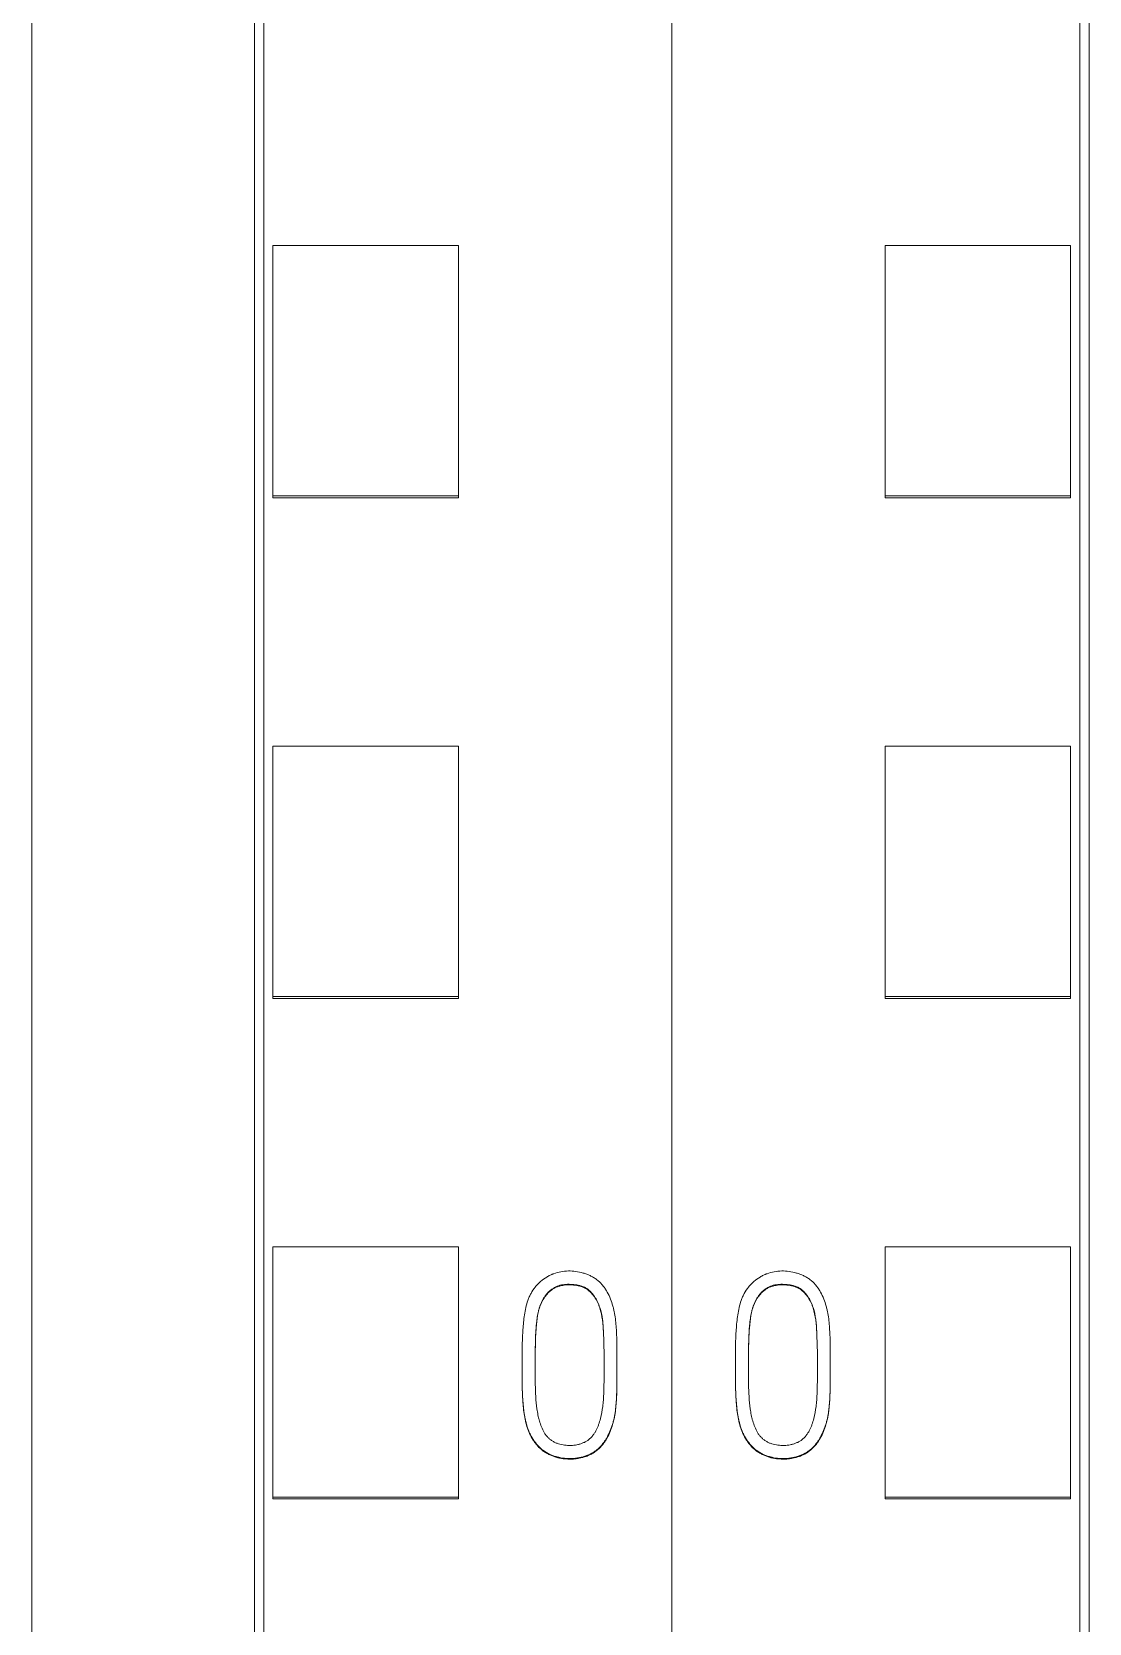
# Model space of a CAD drawing. Header units: millimetres. Extents: x 1359 to 3577, y 1336 to 3557.
# Drawn here: x 2708.67 to 2720.07, y 2979.56 to 2996.73 of the extents above; entities that cross this region are included whole.
import ezdxf

# ---------------------------------------------------------------- set-up
doc = ezdxf.new("R2010")
doc.units = ezdxf.units.MM
doc.layers.add('000-PI-Oprema', color=30, linetype='Continuous', lineweight=5)

msp = doc.modelspace()

# ---------------------------------------------------------------- linework, layer by layer
at = {"layer": '000-PI-Oprema', "color": 0, "linetype": 'ByBlock', "lineweight": 0}
for p, q in [((2715.571, 3041.237), (2715.571, 2927.819)), ((2715.571, 3041.237), (2715.571, 2927.819)), ((2711.171, 2930.141), (2711.171, 3038.956)), ((2719.971, 3038.956), (2719.971, 2930.141)), ((2711.271, 2991.727), (2711.271, 2994.429)), ((2711.271, 2994.429), (2713.271, 2994.429)), ((2713.271, 2991.727), (2713.271, 2994.429)), ((2717.871, 2991.727), (2717.871, 2994.429)), ((2719.871, 2994.429), (2717.871, 2994.429)), ((2719.871, 2991.727), (2719.871, 2994.429)), ((2711.271, 2991.727), (2713.271, 2991.727)), ((2711.271, 2991.706), (2711.271, 2991.727)), ((2711.271, 2991.706), (2713.271, 2991.706)), ((2713.271, 2991.706), (2713.271, 2991.727)), ((2717.871, 2991.706), (2717.871, 2991.727)), ((2719.871, 2991.727), (2717.871, 2991.727)), ((2719.871, 2991.706), (2717.871, 2991.706)), ((2719.871, 2991.706), (2719.871, 2991.727)), ((2711.271, 2986.325), (2711.271, 2989.027)), ((2711.271, 2989.027), (2713.271, 2989.027)), ((2713.271, 2986.325), (2713.271, 2989.027)), ((2717.871, 2986.325), (2717.871, 2989.027)), ((2719.871, 2989.027), (2717.871, 2989.027)), ((2719.871, 2986.325), (2719.871, 2989.027)), ((2711.271, 2986.306), (2711.271, 2986.325)), ((2711.271, 2986.325), (2713.271, 2986.325)), ((2711.271, 2986.306), (2713.271, 2986.306)), ((2713.271, 2986.306), (2713.271, 2986.325)), ((2717.871, 2986.306), (2717.871, 2986.325)), ((2719.871, 2986.325), (2717.871, 2986.325)), ((2719.871, 2986.306), (2717.871, 2986.306)), ((2719.871, 2986.306), (2719.871, 2986.325)), ((2711.271, 2980.924), (2711.271, 2983.625)), ((2711.271, 2983.625), (2713.271, 2983.625)), ((2713.271, 2980.924), (2713.271, 2983.625)), ((2717.871, 2980.924), (2717.871, 2983.625)), ((2719.871, 2983.625), (2717.871, 2983.625)), ((2719.871, 2980.924), (2719.871, 2983.625)), ((2713.957, 2982.364), (2713.957, 2982.358)), ((2714.98, 2982.316), (2714.98, 2982.322)), ((2716.257, 2982.364), (2716.257, 2982.358)), ((2717.28, 2982.316), (2717.28, 2982.322)), ((2711.271, 2980.906), (2711.271, 2980.924)), ((2711.271, 2980.924), (2713.271, 2980.924)), ((2711.271, 2980.906), (2713.271, 2980.906)), ((2713.271, 2980.906), (2713.271, 2980.924)), ((2717.871, 2980.906), (2717.871, 2980.924)), ((2719.871, 2980.924), (2717.871, 2980.924)), ((2719.871, 2980.906), (2717.871, 2980.906)), ((2719.871, 2980.906), (2719.871, 2980.924))]:
    msp.add_line(p, q, dxfattribs=at)
for points, knots in [([(2711.071, 2929.856), (2711.071, 2933.196), (2711.071, 2941.161), (2711.071, 2953.801), (2711.071, 2969.287), (2711.071, 2983.582), (2711.071, 2997.792), (2711.071, 3012.358), (2711.071, 3026.528), (2711.071, 3036.098), (2711.071, 3039.142)], [0, 0, 0, 0, 0.091483, 0.21812, 0.346206, 0.515858, 0.610111, 0.736264, 0.916066, 1, 1, 1, 1]), ([(2720.071, 3039.142), (2720.071, 3036.098), (2720.071, 3026.528), (2720.071, 3012.358), (2720.071, 2997.792), (2720.071, 2983.582), (2720.071, 2969.287), (2720.071, 2953.801), (2720.071, 2941.161), (2720.071, 2933.196), (2720.071, 2929.856)], [0, 0, 0, 0, 0.083934, 0.263736, 0.389889, 0.484142, 0.653794, 0.78188, 0.908517, 1, 1, 1, 1]), ([(2708.671, 3036.077), (2708.671, 3034.053), (2708.671, 3025.504), (2708.671, 3012.358), (2708.671, 2997.792), (2708.671, 2983.582), (2708.671, 2969.287), (2708.671, 2953.801), (2708.671, 2941.043), (2708.671, 2932.161), (2708.671, 2927.904), (2708.671, 2927.106)], [0, 0, 0, 0, 0.055935, 0.236292, 0.362833, 0.457376, 0.627551, 0.756032, 0.883059, 0.978086, 1, 1, 1, 1]), ([(2714.298, 2983.335), (2714.323, 2983.345), (2714.349, 2983.352), (2714.402, 2983.362), (2714.429, 2983.364), (2714.483, 2983.365), (2714.51, 2983.363), (2714.563, 2983.356), (2714.589, 2983.35), (2714.628, 2983.339), (2714.641, 2983.335), (2714.666, 2983.325), (2714.691, 2983.315), (2714.715, 2983.302), (2714.732, 2983.292), (2714.738, 2983.288), (2714.749, 2983.28), (2714.755, 2983.276), (2714.782, 2983.256), (2714.801, 2983.238), (2714.827, 2983.207), (2714.836, 2983.197), (2714.852, 2983.175), (2714.859, 2983.163), (2714.88, 2983.129), (2714.892, 2983.105), (2714.913, 2983.056), (2714.922, 2983.031), (2714.934, 2982.992), (2714.938, 2982.979), (2714.944, 2982.953), (2714.953, 2982.914), (2714.968, 2982.822), (2714.973, 2982.743), (2714.978, 2982.638), (2714.979, 2982.585), (2714.98, 2982.479), (2714.98, 2982.426), (2714.98, 2982.32), (2714.981, 2982.214), (2714.979, 2982.108), (2714.976, 2982.002), (2714.973, 2981.949), (2714.962, 2981.844), (2714.954, 2981.791), (2714.937, 2981.726), (2714.933, 2981.713), (2714.925, 2981.687), (2714.92, 2981.674), (2714.906, 2981.637), (2714.896, 2981.612), (2714.877, 2981.576), (2714.871, 2981.564), (2714.857, 2981.541), (2714.849, 2981.529), (2714.826, 2981.497), (2714.809, 2981.476), (2714.78, 2981.448), (2714.77, 2981.439), (2714.753, 2981.427), (2714.748, 2981.423), (2714.737, 2981.415), (2714.731, 2981.411), (2714.702, 2981.394), (2714.678, 2981.382), (2714.64, 2981.367), (2714.627, 2981.363), (2714.601, 2981.356), (2714.588, 2981.353), (2714.548, 2981.345), (2714.521, 2981.342), (2714.481, 2981.34), (2714.467, 2981.34), (2714.44, 2981.341), (2714.426, 2981.342), (2714.386, 2981.347), (2714.36, 2981.352), (2714.321, 2981.362), (2714.308, 2981.366), (2714.282, 2981.375), (2714.27, 2981.38), (2714.233, 2981.397), (2714.209, 2981.411), (2714.177, 2981.435), (2714.166, 2981.443), (2714.146, 2981.462), (2714.136, 2981.471), (2714.109, 2981.501), (2714.092, 2981.523), (2714.07, 2981.557), (2714.063, 2981.569), (2714.05, 2981.592), (2714.044, 2981.604), (2714.028, 2981.641), (2714.018, 2981.666), (2714.006, 2981.705), (2714.003, 2981.718), (2713.996, 2981.744), (2713.993, 2981.757), (2713.985, 2981.797), (2713.98, 2981.824), (2713.962, 2981.956), (2713.959, 2982.063), (2713.957, 2982.224), (2713.957, 2982.278), (2713.956, 2982.385), (2713.957, 2982.438), (2713.958, 2982.545), (2713.959, 2982.599), (2713.964, 2982.705), (2713.967, 2982.759), (2713.978, 2982.865), (2713.985, 2982.917), (2714.003, 2982.996), (2714.011, 2983.022), (2714.024, 2983.06), (2714.029, 2983.073), (2714.041, 2983.099), (2714.047, 2983.111), (2714.066, 2983.147), (2714.082, 2983.17), (2714.108, 2983.202), (2714.117, 2983.212), (2714.136, 2983.232), (2714.146, 2983.242), (2714.177, 2983.269), (2714.199, 2983.285), (2714.235, 2983.306), (2714.247, 2983.313), (2714.266, 2983.322), (2714.275, 2983.326), (2714.286, 2983.331), (2714.291, 2983.333), (2714.294, 2983.334), (2714.296, 2983.335), (2714.298, 2983.335)], [0, 0, 0, 0, 0.015625, 0.015625, 0.03125, 0.03125, 0.046875, 0.046875, 0.0625, 0.0625, 0.070312, 0.070312, 0.078125, 0.085937, 0.085937, 0.089844, 0.089844, 0.09375, 0.09375, 0.109375, 0.109375, 0.117187, 0.117187, 0.125, 0.125, 0.140625, 0.140625, 0.15625, 0.15625, 0.164062, 0.164062, 0.171875, 0.1875, 0.21875, 0.21875, 0.25, 0.25, 0.28125, 0.28125, 0.3125, 0.34375, 0.34375, 0.375, 0.375, 0.40625, 0.40625, 0.414062, 0.414062, 0.421875, 0.421875, 0.4375, 0.4375, 0.445312, 0.445312, 0.453125, 0.453125, 0.46875, 0.46875, 0.476562, 0.476562, 0.480469, 0.480469, 0.484375, 0.484375, 0.5, 0.5, 0.507812, 0.507812, 0.515625, 0.515625, 0.53125, 0.53125, 0.539062, 0.539062, 0.546875, 0.546875, 0.5625, 0.5625, 0.570312, 0.570312, 0.578125, 0.578125, 0.59375, 0.59375, 0.601562, 0.601562, 0.609375, 0.609375, 0.625, 0.625, 0.632812, 0.632812, 0.640625, 0.640625, 0.65625, 0.65625, 0.664062, 0.664062, 0.671875, 0.671875, 0.6875, 0.6875, 0.75, 0.75, 0.78125, 0.78125, 0.8125, 0.8125, 0.84375, 0.84375, 0.875, 0.875, 0.90625, 0.90625, 0.921875, 0.921875, 0.929687, 0.929687, 0.9375, 0.9375, 0.953125, 0.953125, 0.960937, 0.960937, 0.96875, 0.96875, 0.984375, 0.984375, 0.992187, 0.992187, 0.996094, 0.998047, 0.999023, 0.999023, 1, 1, 1, 1]), ([(2716.598, 2983.335), (2716.623, 2983.345), (2716.649, 2983.352), (2716.702, 2983.362), (2716.729, 2983.364), (2716.783, 2983.365), (2716.81, 2983.363), (2716.863, 2983.356), (2716.889, 2983.35), (2716.928, 2983.339), (2716.941, 2983.335), (2716.966, 2983.325), (2716.991, 2983.315), (2717.015, 2983.302), (2717.032, 2983.292), (2717.038, 2983.288), (2717.049, 2983.28), (2717.055, 2983.276), (2717.082, 2983.256), (2717.101, 2983.238), (2717.127, 2983.207), (2717.136, 2983.197), (2717.152, 2983.175), (2717.159, 2983.163), (2717.18, 2983.129), (2717.192, 2983.105), (2717.213, 2983.056), (2717.222, 2983.031), (2717.234, 2982.992), (2717.238, 2982.979), (2717.244, 2982.953), (2717.253, 2982.914), (2717.268, 2982.822), (2717.273, 2982.743), (2717.278, 2982.638), (2717.279, 2982.585), (2717.28, 2982.479), (2717.28, 2982.426), (2717.28, 2982.32), (2717.281, 2982.214), (2717.279, 2982.108), (2717.276, 2982.002), (2717.273, 2981.949), (2717.262, 2981.844), (2717.254, 2981.791), (2717.237, 2981.726), (2717.233, 2981.713), (2717.225, 2981.687), (2717.22, 2981.674), (2717.206, 2981.637), (2717.196, 2981.612), (2717.177, 2981.576), (2717.171, 2981.564), (2717.157, 2981.541), (2717.149, 2981.529), (2717.126, 2981.497), (2717.109, 2981.476), (2717.08, 2981.448), (2717.07, 2981.439), (2717.053, 2981.427), (2717.048, 2981.423), (2717.037, 2981.415), (2717.031, 2981.411), (2717.002, 2981.394), (2716.978, 2981.382), (2716.94, 2981.367), (2716.927, 2981.363), (2716.901, 2981.356), (2716.888, 2981.353), (2716.848, 2981.345), (2716.821, 2981.342), (2716.781, 2981.34), (2716.767, 2981.34), (2716.74, 2981.341), (2716.726, 2981.342), (2716.686, 2981.347), (2716.66, 2981.352), (2716.621, 2981.362), (2716.608, 2981.366), (2716.582, 2981.375), (2716.57, 2981.38), (2716.533, 2981.397), (2716.509, 2981.411), (2716.477, 2981.435), (2716.466, 2981.443), (2716.446, 2981.462), (2716.436, 2981.471), (2716.409, 2981.501), (2716.392, 2981.523), (2716.37, 2981.557), (2716.363, 2981.569), (2716.35, 2981.592), (2716.344, 2981.604), (2716.328, 2981.641), (2716.318, 2981.666), (2716.306, 2981.705), (2716.303, 2981.718), (2716.296, 2981.744), (2716.293, 2981.757), (2716.285, 2981.797), (2716.28, 2981.824), (2716.262, 2981.956), (2716.259, 2982.063), (2716.257, 2982.224), (2716.257, 2982.278), (2716.256, 2982.385), (2716.257, 2982.438), (2716.258, 2982.545), (2716.259, 2982.599), (2716.264, 2982.705), (2716.267, 2982.759), (2716.278, 2982.865), (2716.285, 2982.917), (2716.303, 2982.996), (2716.311, 2983.022), (2716.324, 2983.06), (2716.329, 2983.073), (2716.341, 2983.099), (2716.347, 2983.111), (2716.366, 2983.147), (2716.382, 2983.17), (2716.408, 2983.202), (2716.417, 2983.212), (2716.436, 2983.232), (2716.446, 2983.242), (2716.477, 2983.269), (2716.499, 2983.285), (2716.535, 2983.306), (2716.547, 2983.313), (2716.566, 2983.322), (2716.575, 2983.326), (2716.586, 2983.331), (2716.591, 2983.333), (2716.594, 2983.334), (2716.596, 2983.335), (2716.598, 2983.335)], [0, 0, 0, 0, 0.015625, 0.015625, 0.03125, 0.03125, 0.046875, 0.046875, 0.0625, 0.0625, 0.070313, 0.070313, 0.078125, 0.085938, 0.085938, 0.089844, 0.089844, 0.09375, 0.09375, 0.109375, 0.109375, 0.117188, 0.117188, 0.125, 0.125, 0.140625, 0.140625, 0.15625, 0.15625, 0.164063, 0.164063, 0.171875, 0.1875, 0.21875, 0.21875, 0.25, 0.25, 0.28125, 0.28125, 0.3125, 0.34375, 0.34375, 0.375, 0.375, 0.40625, 0.40625, 0.414063, 0.414063, 0.421875, 0.421875, 0.4375, 0.4375, 0.445313, 0.445313, 0.453125, 0.453125, 0.46875, 0.46875, 0.476563, 0.476563, 0.480469, 0.480469, 0.484375, 0.484375, 0.5, 0.5, 0.507813, 0.507813, 0.515625, 0.515625, 0.53125, 0.53125, 0.539063, 0.539063, 0.546875, 0.546875, 0.5625, 0.5625, 0.570313, 0.570313, 0.578125, 0.578125, 0.59375, 0.59375, 0.601563, 0.601563, 0.609375, 0.609375, 0.625, 0.625, 0.632813, 0.632813, 0.640625, 0.640625, 0.65625, 0.65625, 0.664063, 0.664063, 0.671875, 0.671875, 0.6875, 0.6875, 0.75, 0.75, 0.78125, 0.78125, 0.8125, 0.8125, 0.84375, 0.84375, 0.875, 0.875, 0.90625, 0.90625, 0.921875, 0.921875, 0.929688, 0.929688, 0.9375, 0.9375, 0.953125, 0.953125, 0.960938, 0.960938, 0.96875, 0.96875, 0.984375, 0.984375, 0.992188, 0.992188, 0.996094, 0.998047, 0.999023, 0.999023, 1, 1, 1, 1]), ([(2714.641, 2983.183), (2714.661, 2983.172), (2714.678, 2983.158), (2714.71, 2983.127), (2714.724, 2983.109), (2714.75, 2983.072), (2714.76, 2983.053), (2714.78, 2983.012), (2714.788, 2982.991), (2714.809, 2982.928), (2714.818, 2982.884), (2714.827, 2982.818), (2714.829, 2982.796), (2714.832, 2982.751), (2714.833, 2982.729), (2714.838, 2982.617), (2714.841, 2982.528), (2714.843, 2982.349), (2714.842, 2982.26), (2714.84, 2982.125), (2714.839, 2982.058), (2714.835, 2981.991), (2714.832, 2981.947), (2714.83, 2981.925), (2714.821, 2981.858), (2714.813, 2981.814), (2714.797, 2981.75), (2714.79, 2981.728), (2714.779, 2981.697), (2714.775, 2981.686), (2714.766, 2981.666), (2714.756, 2981.645), (2714.745, 2981.626), (2714.733, 2981.607), (2714.727, 2981.598), (2714.706, 2981.571), (2714.69, 2981.556), (2714.663, 2981.535), (2714.653, 2981.529), (2714.634, 2981.518), (2714.623, 2981.513), (2714.603, 2981.505), (2714.592, 2981.501), (2714.571, 2981.494), (2714.56, 2981.492), (2714.527, 2981.485), (2714.505, 2981.482), (2714.471, 2981.481), (2714.46, 2981.482), (2714.437, 2981.483), (2714.426, 2981.484), (2714.393, 2981.488), (2714.371, 2981.493), (2714.339, 2981.503), (2714.328, 2981.507), (2714.308, 2981.516), (2714.288, 2981.527), (2714.269, 2981.539), (2714.256, 2981.55), (2714.252, 2981.553), (2714.243, 2981.561), (2714.239, 2981.565), (2714.228, 2981.577), (2714.22, 2981.585), (2714.207, 2981.603), (2714.201, 2981.613), (2714.184, 2981.642), (2714.174, 2981.662), (2714.158, 2981.704), (2714.151, 2981.725), (2714.141, 2981.757), (2714.138, 2981.768), (2714.133, 2981.79), (2714.126, 2981.822), (2714.12, 2981.855), (2714.111, 2981.921), (2714.107, 2981.965), (2714.099, 2982.096), (2714.098, 2982.185), (2714.098, 2982.317), (2714.098, 2982.361), (2714.099, 2982.449), (2714.099, 2982.582), (2714.104, 2982.714), (2714.115, 2982.824), (2714.117, 2982.846), (2714.124, 2982.889), (2714.128, 2982.911), (2714.136, 2982.943), (2714.139, 2982.954), (2714.145, 2982.975), (2714.149, 2982.985), (2714.16, 2983.016), (2714.169, 2983.036), (2714.186, 2983.065), (2714.191, 2983.074), (2714.204, 2983.092), (2714.21, 2983.101), (2714.232, 2983.127), (2714.247, 2983.143), (2714.272, 2983.164), (2714.281, 2983.17), (2714.3, 2983.182), (2714.31, 2983.188), (2714.339, 2983.202), (2714.36, 2983.209), (2714.404, 2983.218), (2714.426, 2983.22), (2714.47, 2983.221), (2714.492, 2983.22), (2714.536, 2983.216), (2714.557, 2983.212), (2714.589, 2983.204), (2714.6, 2983.201), (2714.615, 2983.195), (2714.621, 2983.193), (2714.628, 2983.189), (2714.631, 2983.188), (2714.636, 2983.185), (2714.638, 2983.184), (2714.641, 2983.183)], [0, 0, 0, 0, 0.015625, 0.015625, 0.03125, 0.03125, 0.046875, 0.046875, 0.0625, 0.0625, 0.09375, 0.09375, 0.109375, 0.109375, 0.125, 0.125, 0.1875, 0.1875, 0.25, 0.25, 0.28125, 0.296875, 0.296875, 0.3125, 0.3125, 0.34375, 0.34375, 0.359375, 0.359375, 0.367187, 0.367187, 0.375, 0.382812, 0.382812, 0.390625, 0.390625, 0.40625, 0.40625, 0.414062, 0.414062, 0.421875, 0.421875, 0.429687, 0.429687, 0.4375, 0.4375, 0.453125, 0.453125, 0.460937, 0.460937, 0.46875, 0.46875, 0.484375, 0.484375, 0.492187, 0.492187, 0.5, 0.507812, 0.507812, 0.511719, 0.511719, 0.515625, 0.515625, 0.523437, 0.523437, 0.53125, 0.53125, 0.546875, 0.546875, 0.5625, 0.5625, 0.570312, 0.570312, 0.578125, 0.59375, 0.59375, 0.625, 0.625, 0.6875, 0.6875, 0.71875, 0.71875, 0.75, 0.8125, 0.8125, 0.828125, 0.828125, 0.84375, 0.84375, 0.851562, 0.851562, 0.859375, 0.859375, 0.875, 0.875, 0.882812, 0.882812, 0.890625, 0.890625, 0.90625, 0.90625, 0.914062, 0.914062, 0.921875, 0.921875, 0.9375, 0.9375, 0.953125, 0.953125, 0.96875, 0.96875, 0.984375, 0.984375, 0.992188, 0.992188, 0.996094, 0.996094, 0.998047, 0.998047, 1, 1, 1, 1]), ([(2714.641, 2983.176), (2714.621, 2983.187), (2714.6, 2983.195), (2714.568, 2983.203), (2714.557, 2983.206), (2714.535, 2983.209), (2714.523, 2983.211), (2714.49, 2983.214), (2714.468, 2983.215), (2714.423, 2983.214), (2714.401, 2983.211), (2714.368, 2983.204), (2714.357, 2983.201), (2714.336, 2983.194), (2714.326, 2983.19), (2714.306, 2983.18), (2714.296, 2983.174), (2714.277, 2983.161), (2714.268, 2983.154), (2714.251, 2983.14), (2714.243, 2983.132), (2714.228, 2983.116), (2714.22, 2983.107), (2714.199, 2983.08), (2714.187, 2983.062), (2714.171, 2983.032), (2714.166, 2983.022), (2714.157, 2983.002), (2714.153, 2982.991), (2714.142, 2982.959), (2714.136, 2982.938), (2714.121, 2982.873), (2714.116, 2982.829), (2714.107, 2982.74), (2714.105, 2982.696), (2714.101, 2982.606), (2714.1, 2982.562), (2714.099, 2982.473), (2714.099, 2982.428), (2714.098, 2982.345), (2714.098, 2982.307), (2714.098, 2982.268)], [0, 0, 0, 0, 0.050692, 0.050692, 0.076038, 0.076038, 0.101384, 0.101384, 0.152076, 0.152076, 0.202768, 0.202768, 0.228114, 0.228114, 0.25346, 0.25346, 0.278806, 0.278806, 0.304152, 0.304152, 0.329498, 0.329498, 0.354844, 0.354844, 0.405536, 0.405536, 0.430882, 0.430882, 0.456228, 0.456228, 0.506919, 0.506919, 0.608303, 0.608303, 0.709687, 0.709687, 0.811071, 0.811071, 0.912455, 0.912455, 1, 1, 1, 1]), ([(2714.842, 2982.364), (2714.842, 2982.39), (2714.842, 2982.416), (2714.841, 2982.53), (2714.838, 2982.618), (2714.832, 2982.751), (2714.829, 2982.795), (2714.817, 2982.882), (2714.808, 2982.924), (2714.791, 2982.977), (2714.787, 2982.987), (2714.779, 2983.008), (2714.774, 2983.018), (2714.76, 2983.048), (2714.749, 2983.067), (2714.73, 2983.095), (2714.723, 2983.104), (2714.709, 2983.121), (2714.694, 2983.137), (2714.677, 2983.152), (2714.664, 2983.162), (2714.66, 2983.165), (2714.65, 2983.171), (2714.646, 2983.174), (2714.641, 2983.176)], [0, 0, 0, 0, 0.088977, 0.088977, 0.392651, 0.392651, 0.544488, 0.544488, 0.696326, 0.696326, 0.734285, 0.734285, 0.772244, 0.772244, 0.848163, 0.848163, 0.886122, 0.886122, 0.924081, 0.962041, 0.962041, 0.98102, 0.98102, 1, 1, 1, 1]), ([(2716.941, 2983.183), (2716.961, 2983.172), (2716.978, 2983.158), (2717.01, 2983.127), (2717.024, 2983.109), (2717.05, 2983.072), (2717.06, 2983.053), (2717.08, 2983.012), (2717.088, 2982.991), (2717.109, 2982.928), (2717.118, 2982.884), (2717.127, 2982.818), (2717.129, 2982.796), (2717.132, 2982.751), (2717.133, 2982.729), (2717.138, 2982.617), (2717.141, 2982.528), (2717.143, 2982.349), (2717.142, 2982.26), (2717.14, 2982.125), (2717.139, 2982.058), (2717.135, 2981.991), (2717.132, 2981.947), (2717.13, 2981.925), (2717.121, 2981.858), (2717.113, 2981.814), (2717.097, 2981.75), (2717.09, 2981.728), (2717.079, 2981.697), (2717.075, 2981.686), (2717.066, 2981.666), (2717.056, 2981.645), (2717.045, 2981.626), (2717.033, 2981.607), (2717.027, 2981.598), (2717.006, 2981.571), (2716.99, 2981.556), (2716.963, 2981.535), (2716.953, 2981.529), (2716.934, 2981.518), (2716.923, 2981.513), (2716.903, 2981.505), (2716.892, 2981.501), (2716.871, 2981.494), (2716.86, 2981.492), (2716.827, 2981.485), (2716.805, 2981.482), (2716.771, 2981.481), (2716.76, 2981.482), (2716.737, 2981.483), (2716.726, 2981.484), (2716.693, 2981.488), (2716.671, 2981.493), (2716.639, 2981.503), (2716.628, 2981.507), (2716.608, 2981.516), (2716.588, 2981.527), (2716.569, 2981.539), (2716.556, 2981.55), (2716.552, 2981.553), (2716.543, 2981.561), (2716.539, 2981.565), (2716.528, 2981.577), (2716.52, 2981.585), (2716.507, 2981.603), (2716.501, 2981.613), (2716.484, 2981.642), (2716.474, 2981.662), (2716.458, 2981.704), (2716.451, 2981.725), (2716.441, 2981.757), (2716.438, 2981.768), (2716.433, 2981.79), (2716.426, 2981.822), (2716.42, 2981.855), (2716.411, 2981.921), (2716.407, 2981.965), (2716.399, 2982.096), (2716.398, 2982.185), (2716.398, 2982.317), (2716.398, 2982.361), (2716.399, 2982.449), (2716.399, 2982.582), (2716.404, 2982.714), (2716.415, 2982.824), (2716.417, 2982.846), (2716.424, 2982.889), (2716.428, 2982.911), (2716.436, 2982.943), (2716.439, 2982.954), (2716.445, 2982.975), (2716.449, 2982.985), (2716.46, 2983.016), (2716.469, 2983.036), (2716.486, 2983.065), (2716.491, 2983.074), (2716.504, 2983.092), (2716.51, 2983.101), (2716.532, 2983.127), (2716.547, 2983.143), (2716.572, 2983.164), (2716.581, 2983.17), (2716.6, 2983.182), (2716.61, 2983.188), (2716.639, 2983.202), (2716.66, 2983.209), (2716.704, 2983.218), (2716.726, 2983.22), (2716.77, 2983.221), (2716.792, 2983.22), (2716.836, 2983.216), (2716.857, 2983.212), (2716.889, 2983.204), (2716.9, 2983.201), (2716.915, 2983.195), (2716.921, 2983.193), (2716.928, 2983.189), (2716.931, 2983.188), (2716.936, 2983.185), (2716.938, 2983.184), (2716.941, 2983.183)], [0, 0, 0, 0, 0.015625, 0.015625, 0.03125, 0.03125, 0.046875, 0.046875, 0.0625, 0.0625, 0.09375, 0.09375, 0.109375, 0.109375, 0.125, 0.125, 0.1875, 0.1875, 0.25, 0.25, 0.28125, 0.296875, 0.296875, 0.3125, 0.3125, 0.34375, 0.34375, 0.359375, 0.359375, 0.367188, 0.367188, 0.375, 0.382813, 0.382813, 0.390625, 0.390625, 0.40625, 0.40625, 0.414063, 0.414063, 0.421875, 0.421875, 0.429688, 0.429688, 0.4375, 0.4375, 0.453125, 0.453125, 0.460938, 0.460938, 0.46875, 0.46875, 0.484375, 0.484375, 0.492188, 0.492188, 0.5, 0.507813, 0.507813, 0.511719, 0.511719, 0.515625, 0.515625, 0.523438, 0.523438, 0.53125, 0.53125, 0.546875, 0.546875, 0.5625, 0.5625, 0.570313, 0.570313, 0.578125, 0.59375, 0.59375, 0.625, 0.625, 0.6875, 0.6875, 0.71875, 0.71875, 0.75, 0.8125, 0.8125, 0.828125, 0.828125, 0.84375, 0.84375, 0.851563, 0.851563, 0.859375, 0.859375, 0.875, 0.875, 0.882813, 0.882813, 0.890625, 0.890625, 0.90625, 0.90625, 0.914063, 0.914063, 0.921875, 0.921875, 0.9375, 0.9375, 0.953125, 0.953125, 0.96875, 0.96875, 0.984375, 0.984375, 0.992187, 0.992187, 0.996094, 0.996094, 0.998047, 0.998047, 1, 1, 1, 1]), ([(2716.941, 2983.176), (2716.921, 2983.187), (2716.9, 2983.195), (2716.868, 2983.203), (2716.857, 2983.206), (2716.835, 2983.209), (2716.823, 2983.211), (2716.79, 2983.214), (2716.768, 2983.215), (2716.723, 2983.214), (2716.701, 2983.211), (2716.668, 2983.204), (2716.657, 2983.201), (2716.636, 2983.194), (2716.626, 2983.19), (2716.606, 2983.18), (2716.596, 2983.174), (2716.577, 2983.161), (2716.568, 2983.154), (2716.551, 2983.14), (2716.543, 2983.132), (2716.528, 2983.116), (2716.52, 2983.107), (2716.499, 2983.08), (2716.487, 2983.062), (2716.471, 2983.032), (2716.466, 2983.022), (2716.457, 2983.002), (2716.453, 2982.991), (2716.442, 2982.959), (2716.436, 2982.938), (2716.421, 2982.873), (2716.416, 2982.829), (2716.407, 2982.74), (2716.405, 2982.696), (2716.401, 2982.606), (2716.4, 2982.562), (2716.399, 2982.473), (2716.399, 2982.428), (2716.398, 2982.345), (2716.398, 2982.307), (2716.398, 2982.268)], [0, 0, 0, 0, 0.050692, 0.050692, 0.076038, 0.076038, 0.101384, 0.101384, 0.152076, 0.152076, 0.202768, 0.202768, 0.228114, 0.228114, 0.25346, 0.25346, 0.278806, 0.278806, 0.304152, 0.304152, 0.329498, 0.329498, 0.354844, 0.354844, 0.405536, 0.405536, 0.430882, 0.430882, 0.456228, 0.456228, 0.506919, 0.506919, 0.608303, 0.608303, 0.709687, 0.709687, 0.811071, 0.811071, 0.912455, 0.912455, 1, 1, 1, 1]), ([(2717.142, 2982.364), (2717.142, 2982.39), (2717.142, 2982.416), (2717.141, 2982.53), (2717.138, 2982.618), (2717.132, 2982.751), (2717.129, 2982.795), (2717.117, 2982.882), (2717.108, 2982.924), (2717.091, 2982.977), (2717.087, 2982.987), (2717.079, 2983.008), (2717.074, 2983.018), (2717.06, 2983.048), (2717.049, 2983.067), (2717.03, 2983.095), (2717.023, 2983.104), (2717.009, 2983.121), (2716.994, 2983.137), (2716.977, 2983.152), (2716.964, 2983.162), (2716.96, 2983.165), (2716.95, 2983.171), (2716.946, 2983.174), (2716.941, 2983.176)], [0, 0, 0, 0, 0.088977, 0.088977, 0.392651, 0.392651, 0.544488, 0.544488, 0.696326, 0.696326, 0.734285, 0.734285, 0.772244, 0.772244, 0.848163, 0.848163, 0.886122, 0.886122, 0.924081, 0.962041, 0.962041, 0.98102, 0.98102, 1, 1, 1, 1]), ([(2713.957, 2982.358), (2713.957, 2982.294), (2713.957, 2982.23), (2713.959, 2982.113), (2713.96, 2982.059), (2713.964, 2981.979), (2713.965, 2981.952), (2713.97, 2981.898), (2713.973, 2981.871), (2713.984, 2981.791), (2713.994, 2981.738), (2714.014, 2981.674), (2714.018, 2981.661), (2714.028, 2981.636), (2714.033, 2981.623), (2714.05, 2981.587), (2714.062, 2981.563), (2714.084, 2981.529), (2714.092, 2981.518), (2714.108, 2981.497), (2714.116, 2981.486), (2714.144, 2981.456), (2714.163, 2981.438), (2714.196, 2981.414), (2714.207, 2981.407), (2714.231, 2981.393), (2714.243, 2981.387), (2714.279, 2981.369), (2714.305, 2981.36), (2714.344, 2981.349), (2714.357, 2981.346), (2714.384, 2981.341), (2714.397, 2981.339), (2714.437, 2981.335), (2714.464, 2981.334), (2714.505, 2981.335), (2714.518, 2981.336), (2714.545, 2981.339), (2714.558, 2981.341), (2714.598, 2981.348), (2714.624, 2981.355), (2714.662, 2981.369), (2714.674, 2981.375), (2714.699, 2981.386), (2714.711, 2981.393), (2714.745, 2981.414), (2714.767, 2981.43), (2714.806, 2981.467), (2714.824, 2981.488), (2714.848, 2981.521), (2714.855, 2981.532), (2714.869, 2981.555), (2714.876, 2981.567), (2714.894, 2981.603), (2714.905, 2981.628), (2714.924, 2981.678), (2714.932, 2981.703), (2714.946, 2981.756), (2714.952, 2981.782), (2714.961, 2981.835), (2714.972, 2981.915), (2714.976, 2981.995), (2714.979, 2982.101), (2714.98, 2982.191), (2714.98, 2982.28), (2714.98, 2982.316)], [0, 0, 0, 0, 0.074801, 0.074801, 0.137845, 0.137845, 0.169367, 0.169367, 0.200889, 0.200889, 0.263933, 0.263933, 0.279694, 0.279694, 0.295455, 0.295455, 0.326976, 0.326976, 0.342737, 0.342737, 0.358498, 0.358498, 0.39002, 0.39002, 0.405781, 0.405781, 0.421542, 0.421542, 0.453064, 0.453064, 0.468825, 0.468825, 0.484586, 0.484586, 0.516108, 0.516108, 0.531869, 0.531869, 0.54763, 0.54763, 0.579151, 0.579151, 0.594912, 0.594912, 0.610673, 0.610673, 0.642195, 0.642195, 0.673717, 0.673717, 0.689478, 0.689478, 0.705239, 0.705239, 0.736761, 0.736761, 0.768283, 0.768283, 0.799805, 0.799805, 0.831326, 0.89437, 0.89437, 0.957414, 1, 1, 1, 1]), ([(2716.257, 2982.358), (2716.257, 2982.294), (2716.257, 2982.23), (2716.259, 2982.113), (2716.26, 2982.059), (2716.264, 2981.979), (2716.265, 2981.952), (2716.27, 2981.898), (2716.273, 2981.871), (2716.284, 2981.791), (2716.294, 2981.738), (2716.314, 2981.674), (2716.318, 2981.661), (2716.328, 2981.636), (2716.333, 2981.623), (2716.35, 2981.587), (2716.362, 2981.563), (2716.384, 2981.529), (2716.392, 2981.518), (2716.408, 2981.497), (2716.416, 2981.486), (2716.444, 2981.456), (2716.463, 2981.438), (2716.496, 2981.414), (2716.507, 2981.407), (2716.531, 2981.393), (2716.543, 2981.387), (2716.579, 2981.369), (2716.605, 2981.36), (2716.644, 2981.349), (2716.657, 2981.346), (2716.684, 2981.341), (2716.697, 2981.339), (2716.737, 2981.335), (2716.764, 2981.334), (2716.805, 2981.335), (2716.818, 2981.336), (2716.845, 2981.339), (2716.858, 2981.341), (2716.898, 2981.348), (2716.924, 2981.355), (2716.962, 2981.369), (2716.974, 2981.375), (2716.999, 2981.386), (2717.011, 2981.393), (2717.045, 2981.414), (2717.067, 2981.43), (2717.106, 2981.467), (2717.124, 2981.488), (2717.148, 2981.521), (2717.155, 2981.532), (2717.169, 2981.555), (2717.176, 2981.567), (2717.194, 2981.603), (2717.205, 2981.628), (2717.224, 2981.678), (2717.232, 2981.703), (2717.246, 2981.756), (2717.252, 2981.782), (2717.261, 2981.835), (2717.272, 2981.915), (2717.276, 2981.995), (2717.279, 2982.101), (2717.28, 2982.191), (2717.28, 2982.28), (2717.28, 2982.316)], [0, 0, 0, 0, 0.074801, 0.074801, 0.137845, 0.137845, 0.169367, 0.169367, 0.200889, 0.200889, 0.263933, 0.263933, 0.279694, 0.279694, 0.295455, 0.295455, 0.326976, 0.326976, 0.342737, 0.342737, 0.358498, 0.358498, 0.39002, 0.39002, 0.405781, 0.405781, 0.421542, 0.421542, 0.453064, 0.453064, 0.468825, 0.468825, 0.484586, 0.484586, 0.516108, 0.516108, 0.531869, 0.531869, 0.54763, 0.54763, 0.579151, 0.579151, 0.594912, 0.594912, 0.610673, 0.610673, 0.642195, 0.642195, 0.673717, 0.673717, 0.689478, 0.689478, 0.705239, 0.705239, 0.736761, 0.736761, 0.768283, 0.768283, 0.799805, 0.799805, 0.831326, 0.89437, 0.89437, 0.957414, 1, 1, 1, 1])]:
    msp.add_open_spline(points, degree=3, knots=knots, dxfattribs=at)

doc.saveas('drawing.dxf')
